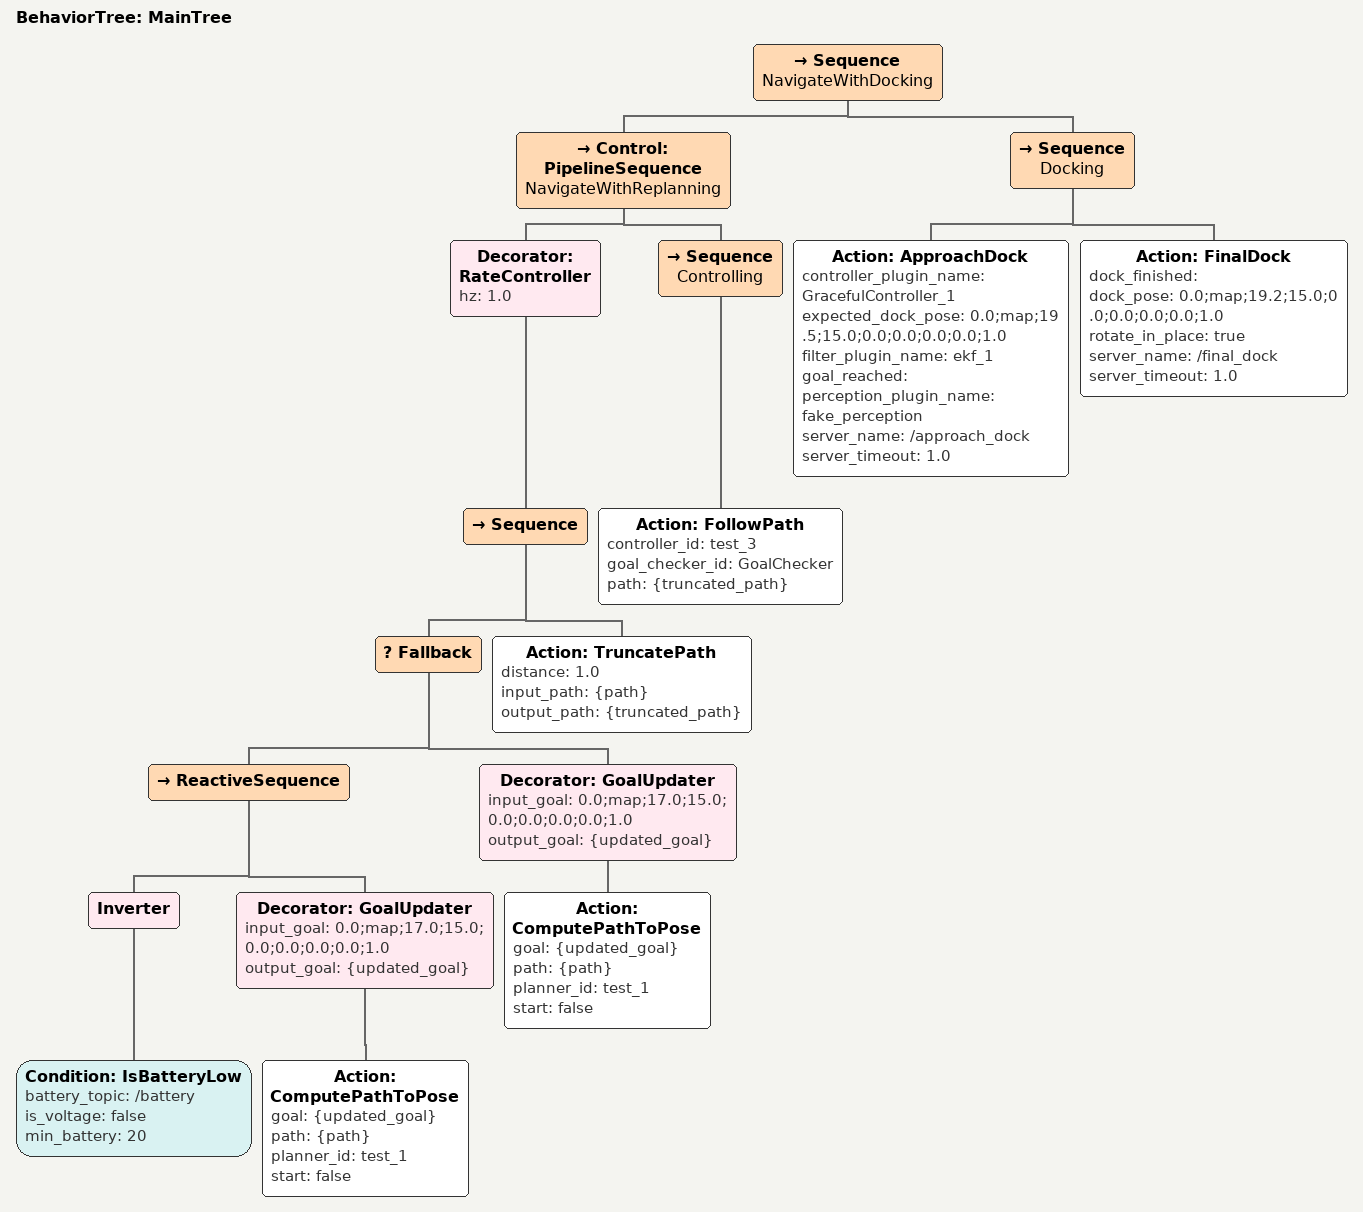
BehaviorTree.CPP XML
<?xml version="1.0"?>
<root main_tree_to_execute="MainTree">
    <BehaviorTree ID="MainTree">
        <Sequence name="NavigateWithDocking">
            <Control ID="PipelineSequence" name="NavigateWithReplanning">
                <Decorator ID="RateController" hz="1.0">
                    <Sequence>
                        <Fallback>
                            <ReactiveSequence>
                                <Inverter>
                                    <Condition ID="IsBatteryLow" battery_topic="/battery" is_voltage="false" min_battery="20"/>
                                </Inverter>
                                <Decorator ID="GoalUpdater" input_goal="0.0;map;17.0;15.0;0.0;0.0;0.0;0.0;1.0" output_goal="{updated_goal}">
                                    <Action ID="ComputePathToPose" goal="{updated_goal}" path="{path}" planner_id="test_1" start="false"/>
                                </Decorator>
                            </ReactiveSequence>
                            <Decorator ID="GoalUpdater" input_goal="0.0;map;17.0;15.0;0.0;0.0;0.0;0.0;1.0" output_goal="{updated_goal}">
                                <Action ID="ComputePathToPose" goal="{updated_goal}" path="{path}" planner_id="test_1" start="false"/>
                            </Decorator>
                        </Fallback>
                        <Action ID="TruncatePath" distance="1.0" input_path="{path}" output_path="{truncated_path}"/>
                    </Sequence>
                </Decorator>
                <Sequence name="Controlling">
                    <Action ID="FollowPath" controller_id="test_3" goal_checker_id="GoalChecker" path="{truncated_path}"/>
                </Sequence>
            </Control>
            <Sequence name="Docking">
                <Action ID="ApproachDock" controller_plugin_name="GracefulController_1" expected_dock_pose="0.0;map;19.5;15.0;0.0;0.0;0.0;0.0;1.0" filter_plugin_name="ekf_1" goal_reached="" perception_plugin_name="fake_perception" server_name="/approach_dock" server_timeout="1.0"/>
                <Action ID="FinalDock" dock_finished="" dock_pose="0.0;map;19.2;15.0;0.0;0.0;0.0;0.0;1.0" rotate_in_place="true" server_name="/final_dock" server_timeout="1.0"/>
            </Sequence>
        </Sequence>
    </BehaviorTree>
</root>
